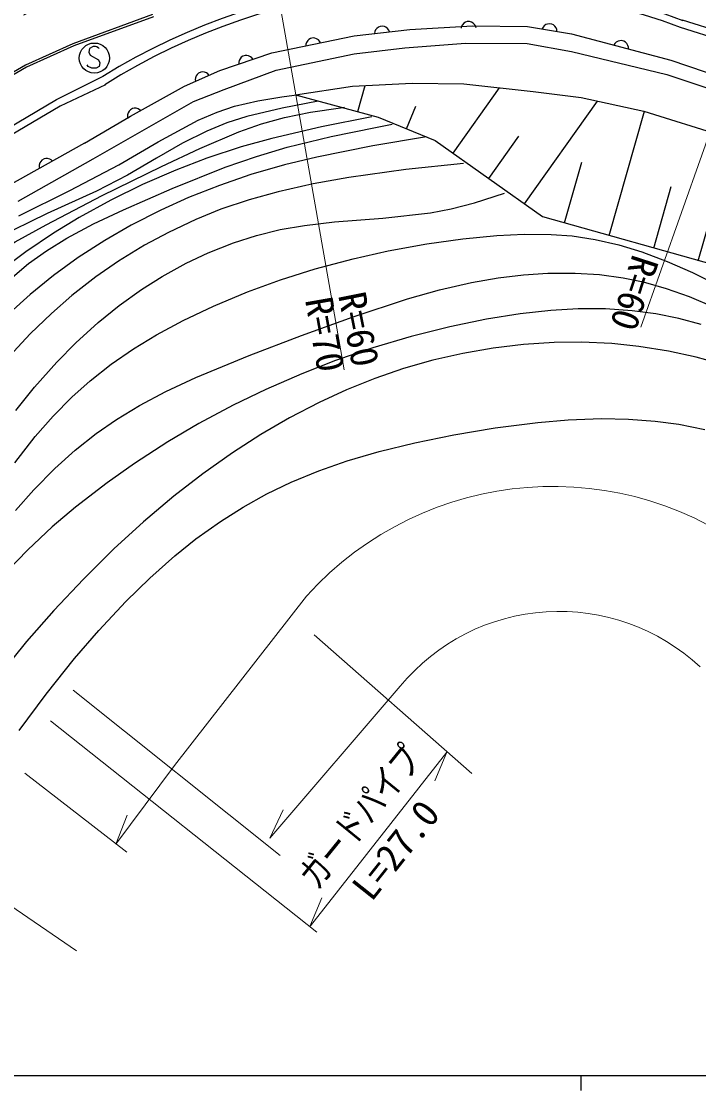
# Model space of a CAD drawing. Units: millimetres, scale not verified. Extents: x 40000 to 680000, y 20000 to 380000.
# Drawn here: x 130858 to 175811, y 204000 to 275006 of the extents above; entities that cross this region are included whole.
import ezdxf
from ezdxf.enums import TextEntityAlignment as Align

# ---------------------------------------------------------------- set-up
doc = ezdxf.new("R2010")
doc.units = ezdxf.units.MM
doc.header["$LTSCALE"] = 1000
doc.linetypes.add('CHAIN', pattern=[18.5, 12, -1.5, 3.5, -1.5])
for name, color, linetype, lineweight in [('M-BGD', 7, 'Continuous', 25), ('M-BGD-EXST', 7, 'Continuous', 25), ('M-BMK', 2, 'CHAIN', 13), ('M-STR-HTXT', 7, 'Continuous', 13), ('M-TTL-BAND', 7, 'Continuous', 25)]:
    doc.layers.add(name, color=color, linetype=linetype, lineweight=lineweight)
doc.styles.add('ＭＳ ゴシック', font='')
doc.styles.get('ＭＳ ゴシック').set_extended_font_data('MS Gothic')

msp = doc.modelspace()

# ---------------------------------------------------------------- linework, layer by layer
at = {"layer": 'M-BGD'}
for p, q in [((139570, 275459), (134276, 273525)), ((139618, 275317), (134333, 273386)), ((160236, 274883), (160139, 274780)), ((160335, 274945), (160236, 274883)), ((160453, 274988), (160335, 274945)), ((160613, 274992), (160453, 274988)), ((160734, 274955), (160613, 274992)), ((160836, 274898), (160734, 274955)), ((160938, 274800), (160836, 274898)), ((161001, 274702), (160938, 274800)), ((165782, 274831), (165673, 274789)), ((165907, 274851), (165782, 274831)), ((166065, 274825), (165907, 274851)), ((166176, 274766), (166065, 274825)), ((182418, 272670), (174746, 275091)), ((152957, 274049), (156637, 274472)), ((154326, 274327), (154300, 274204)), ((154374, 274434), (154326, 274327)), ((154462, 274544), (154374, 274434)), ((154555, 274615), (154462, 274544)), ((154669, 274669), (154555, 274615)), ((154828, 274687), (154669, 274669)), ((154952, 274661), (154828, 274687)), ((155058, 274613), (154952, 274661)), ((155169, 274525), (155058, 274613)), ((155240, 274433), (155169, 274525)), ((155294, 274318), (155240, 274433)), ((156637, 274472), (160804, 274700)), ((160081, 274679), (160044, 274558)), ((160139, 274780), (160081, 274679)), ((160804, 274700), (164451, 274668)), ((161044, 274583), (161001, 274702)), ((164451, 274668), (167382, 274179)), ((165483, 274618), (165423, 274506)), ((165558, 274706), (165483, 274618)), ((165673, 274789), (165558, 274706)), ((166265, 274690), (166176, 274766)), ((166347, 274575), (166265, 274690)), ((166390, 274466), (166347, 274575)), ((166410, 274341), (166390, 274466)), ((167382, 274179), (173961, 272427)), ((182247, 272198), (174602, 274602)), ((134276, 273525), (131121, 272100)), ((134333, 273386), (131190, 271966)), ((147487, 272910), (152957, 274049)), ((149747, 273503), (149732, 273377)), ((149786, 273613), (149747, 273503)), ((149863, 273731), (149786, 273613)), ((149949, 273811), (149863, 273731)), ((150058, 273874), (149949, 273811)), ((150215, 273907), (150058, 273874)), ((150340, 273892), (150215, 273907)), ((150450, 273854), (150340, 273892)), ((150569, 273776), (150450, 273854)), ((150648, 273691), (150569, 273776)), ((150711, 273581), (150648, 273691)), ((156310, 273253), (160330, 273567)), ((160330, 273567), (164432, 273535)), ((164432, 273535), (167363, 273014)), ((170258, 273538), (170188, 273432)), ((170342, 273619), (170258, 273538)), ((170464, 273690), (170342, 273619)), ((170576, 273722), (170464, 273690)), ((170702, 273730), (170576, 273722)), ((170857, 273688), (170702, 273730)), ((170963, 273619), (170857, 273688)), ((171044, 273535), (170963, 273619)), ((171115, 273413), (171044, 273535)), ((171147, 273301), (171115, 273413)), ((135922, 273253), (135842, 273333)), ((144035, 271737), (147487, 272910)), ((145550, 272695), (145449, 272619)), ((145702, 272747), (145550, 272695)), ((145828, 272748), (145702, 272747)), ((145942, 272723), (145828, 272748)), ((146069, 272660), (145942, 272723)), ((147763, 271759), (152947, 272853)), ((152947, 272853), (156310, 273253)), ((167363, 273014), (173708, 271472)), ((171155, 273174), (171147, 273301)), ((131121, 272100), (125929, 269046)), ((131190, 271966), (126009, 268919)), ((145312, 272403), (145287, 272289)), ((145287, 272289), (145288, 272163)), ((145374, 272530), (145312, 272403)), ((145449, 272619), (145374, 272530)), ((146158, 272585), (146069, 272660)), ((146235, 272484), (146158, 272585)), ((173961, 272427), (179202, 270646)), ((133198, 269808), (136280, 271362)), ((141691, 270695), (144035, 271737)), ((142408, 271255), (142394, 271139)), ((142459, 271387), (142408, 271255)), ((142526, 271482), (142459, 271387)), ((142619, 271568), (142526, 271482)), ((142766, 271633), (142619, 271568)), ((142892, 271645), (142766, 271633)), ((143007, 271631), (142892, 271645)), ((143139, 271580), (143007, 271631)), ((143235, 271513), (143139, 271580)), ((143320, 271419), (143235, 271513)), ((144325, 270483), (147763, 271759)), ((173708, 271472), (191117, 265651)), ((136451, 270787), (133431, 269365)), ((138109, 268709), (141691, 270695)), ((142394, 271139), (142406, 271013)), ((149056, 270135), (152830, 270708)), ((152830, 270708), (156806, 270896)), ((153189, 269031), (153668, 270747)), ((156806, 270896), (160234, 270867)), ((159511, 266255), (162599, 270600)), ((160234, 270867), (164823, 270349)), ((142274, 269682), (144325, 270483)), ((149056, 270135), (154534, 268656)), ((164823, 270349), (168017, 269949)), ((168017, 269949), (172175, 269053)), ((120457, 262348), (133198, 269808)), ((133431, 269365), (120737, 261932)), ((135614, 265870), (142274, 269682)), ((138091, 269137), (138006, 269043)), ((138230, 269216), (138091, 269137)), ((138354, 269240), (138230, 269216)), ((138471, 269237), (138354, 269240)), ((138607, 269199), (138471, 269237)), ((138708, 269142), (138607, 269199)), ((138802, 269057), (138708, 269142)), ((156430, 267876), (157049, 269383)), ((164253, 262886), (169105, 269715)), ((135044, 266926), (138109, 268709)), ((137911, 268805), (137908, 268688)), ((137908, 268688), (137932, 268564)), ((137949, 268941), (137911, 268805)), ((138006, 269043), (137949, 268941)), ((154534, 268656), (158326, 267097)), ((169874, 260783), (172221, 269039)), ((172175, 269053), (178089, 267197)), ((158326, 267097), (165438, 262044)), ((161882, 264570), (163887, 267393)), ((175788, 259102), (178089, 267197)), ((130054, 264122), (135078, 266945)), ((130637, 263073), (135614, 265870)), ((132081, 265604), (132043, 265468)), ((132138, 265706), (132081, 265604)), ((132222, 265800), (132138, 265706)), ((132361, 265879), (132222, 265800)), ((132485, 265904), (132361, 265879)), ((132602, 265902), (132485, 265904)), ((132738, 265864), (132602, 265902)), ((132840, 265807), (132738, 265864)), ((132934, 265723), (132840, 265807)), ((166917, 261623), (168063, 265658)), ((132043, 265468), (132041, 265351)), ((132041, 265351), (132065, 265227)), ((172831, 259942), (173993, 264030)), ((165438, 262044), (187412, 255862))]:
    msp.add_line(p, q, dxfattribs=at)
for points in [[(130679, 262104), (134084, 263774), (137327, 265477), (139936, 267018), (142582, 268443), (143859, 268987), (145010, 269369), (146560, 269731), (148146, 269991), (149303, 270150)], [(112772, 227630), (116531, 236570), (120283, 245650), (121838, 249501), (123627, 253619), (124304, 254843), (125071, 255991), (125686, 256753), (126505, 257594), (127408, 258364), (128543, 259186), (130443, 260360), (132493, 261498), (136227, 263442), (140161, 265370), (142700, 266562), (145287, 267661), (146796, 268196), (148332, 268632), (150048, 268978), (152030, 269268), (152299, 269304)], [(150549, 269702), (148169, 269246), (145832, 268681), (144506, 268258), (143163, 267715), (141561, 266910), (139821, 265915), (137910, 264804), (135840, 263733), (132568, 262245), (129203, 260599)], [(154128, 268668), (150790, 268001), (147478, 267237), (145440, 266668), (143159, 265915), (141101, 265127), (138897, 264167), (136793, 263136), (134690, 261982), (132984, 260939), (131158, 259700), (129626, 258543), (128085, 257238), (126928, 256122), (125859, 254935), (125099, 253955), (124230, 252628), (123462, 251234), (122691, 249604), (119019, 240477), (115202, 231465), (113329, 227153)], [(113859, 226880), (117554, 235794), (119497, 240182), (121535, 244528), (123221, 247936), (125035, 251366), (125961, 252910), (127022, 254464), (128019, 255725), (129100, 256917), (130110, 257895), (131337, 258927), (132518, 259775), (133878, 260612), (135645, 261553), (137646, 262494), (140861, 263899), (144388, 265319), (146460, 266041), (148503, 266646), (151415, 267356), (154359, 267969), (155480, 268191)], [(157744, 267329), (154189, 266731), (150461, 265996), (148323, 265478), (146085, 264829), (143998, 264115), (141947, 263302), (140117, 262475), (138148, 261468), (136405, 260463), (134633, 259320), (132997, 258138), (131431, 256869), (130091, 255653)], [(160196, 265576), (156381, 265160), (152594, 264644), (150229, 264222), (147894, 263696), (145976, 263160), (144102, 262525), (142431, 261851), (140614, 260996), (139019, 260134), (137300, 259078), (135807, 258044), (134214, 256806), (132848, 255616), (131439, 254247), (130080, 252769)], [(130481, 249155), (131739, 250721), (133204, 252372), (134472, 253659), (135959, 255012), (137346, 256133), (138828, 257194), (140198, 258062), (141795, 258944), (143257, 259637), (144944, 260307), (146475, 260796), (148032, 261179), (149648, 261459), (151640, 261684), (154842, 261935), (158020, 262293), (159390, 262552), (160925, 262952), (162930, 263588)], [(130414, 245699), (131774, 247437), (132958, 248787), (134214, 250060), (135414, 251135), (136819, 252240), (138295, 253258), (139833, 254195), (141605, 255149), (143616, 256103), (145865, 257040), (148061, 257847), (150364, 258571), (152876, 259247), (155215, 259773), (157772, 260236), (160156, 260567), (162419, 260783), (164229, 260872), (166030, 260860), (167420, 260758), (168952, 260527), (170507, 260166), (172039, 259696), (173734, 259058), (175396, 258325), (177730, 257148)], [(130473, 242524), (131675, 243889), (133086, 245321), (134424, 246523), (135827, 247634), (137167, 248564), (138690, 249489), (140443, 250422), (142432, 251356), (145973, 252814), (149461, 254143), (152879, 255382), (156491, 256579), (158602, 257174), (160737, 257668), (162509, 257982), (164193, 258179), (165806, 258282), (167621, 258289), (169225, 258189), (170811, 257978), (172131, 257706), (173668, 257275), (175174, 256739), (176837, 256034)], [(175970, 254882), (174508, 255280), (172968, 255589), (171404, 255793), (169620, 255906), (167815, 255906), (165996, 255803), (163964, 255582), (161726, 255224), (159291, 254719), (156733, 254079), (154196, 253324), (151712, 252475), (149466, 251605), (147081, 250568), (144925, 249525), (142637, 248298), (140568, 247077), (138373, 245656), (136543, 244365), (134454, 242752), (132906, 241438), (131280, 239917), (129882, 238465)], [(177582, 252182), (175649, 252703), (173808, 253104), (171837, 253426), (170041, 253609), (168031, 253697), (166213, 253675), (164191, 253542), (162173, 253298), (160166, 252949), (158179, 252497), (156222, 251946), (154314, 251288), (152448, 250536), (150622, 249697), (148660, 248679), (146746, 247566), (144881, 246365), (142902, 244963), (140978, 243471), (138958, 241764), (137004, 239973), (134971, 237962), (133013, 235878), (131199, 233815), (129269, 231461)], [(130717, 227914), (132510, 230327), (134390, 232687), (135993, 234555), (137789, 236481), (139378, 238036), (141036, 239506), (142444, 240634), (144065, 241799), (145576, 242757), (147146, 243625), (148757, 244397), (150598, 245155), (152486, 245816), (154607, 246444), (156965, 247025), (159556, 247550), (162301, 248005), (165135, 248369), (167153, 248541), (169363, 248624), (171157, 248594), (172935, 248463), (174498, 248253), (176219, 247913)]]:
    msp.add_lwpolyline(points, dxfattribs=at)
for centre, radius, start, end in [((159290, 233848), 44018, 69.37756, 121.55664), ((159323, 234235), 43162, 69.26849, 122.09961)]:
    msp.add_arc(centre, radius, start, end, dxfattribs=at)
at = {"layer": 'M-BGD-EXST'}
for p, q in [((135381, 273209), (135341, 272969)), ((135341, 272969), (135421, 272769)), ((135621, 273329), (135381, 273209)), ((135421, 272769), (135981, 272449)), ((135781, 273329), (135621, 273329)), ((135941, 273289), (135781, 273329)), ((136021, 273209), (135941, 273289)), ((135301, 272009), (135221, 272129)), ((135541, 271889), (135301, 272009)), ((136021, 272009), (135821, 271889)), ((135981, 272449), (136061, 272249)), ((136061, 272249), (136021, 272009)), ((135821, 271889), (135541, 271889))]:
    msp.add_line(p, q, dxfattribs=at)
msp.add_circle((135701, 272569), 1000, dxfattribs=at)
at = {"layer": 'M-BMK'}
msp.add_arc((160157, 213060), 68837, 100.90817, 140.23904, dxfattribs=at)
at = {"layer": 'M-STR-HTXT'}
for p, q in [((152294, 251856), (147204, 280716)), ((180307, 278268), (171978, 254690)), ((149784, 236837), (141012, 225588)), ((150292, 234269), (160763, 225064)), ((156011, 230866), (147355, 220773)), ((134285, 230589), (148038, 219605)), ((132782, 228549), (150459, 214529)), ((150051, 214952), (159105, 226481)), ((159105, 226481), (158310, 224562)), ((116494, 225578), (134527, 213289)), ((141012, 225588), (137131, 220360)), ((131080, 225081), (137863, 219828)), ((137131, 220360), (137874, 222300)), ((147355, 220773), (148232, 222655)), ((149995, 214896), (150794, 216813))]:
    msp.add_line(p, q, dxfattribs=at)
for centre, radius, start, end in [((166142, 222120), 22004, 50.81369, 138.02133), ((166554, 222147), 13681, 46.87277, 140.40591)]:
    msp.add_arc(centre, radius, start, end, dxfattribs=at)
at = {"layer": 'M-TTL-BAND'}
for p, q in [((40000, 205000), (579000, 205000)), ((168000, 205000), (168000, 204000))]:
    msp.add_line(p, q, dxfattribs=at)

# ---------------------------------------------------------------- texts
at = {"layer": 'M-STR-HTXT', "style": 'ＭＳ ゴシック'}
for s, rotation, p in [('R=60', 252.1, (170926, 259785)), ('R=70', 280, (149139, 256428)), ('R=60', 281.3, (151339, 256725)), ('L=27.0', 51.6, (154528, 216138))]:
    msp.add_text(s, height=1833, rotation=rotation, dxfattribs=at).set_placement(p, align=Align.BOTTOM_LEFT)
at = {"layer": 'M-STR-HTXT', "style": 'ＭＳ ゴシック', "width": 0.75}
msp.add_text('ガードパイプ', height=1833, rotation=50.9, dxfattribs=at).set_placement((150926, 216922), align=Align.BOTTOM_LEFT)

doc.saveas('drawing.dxf')
